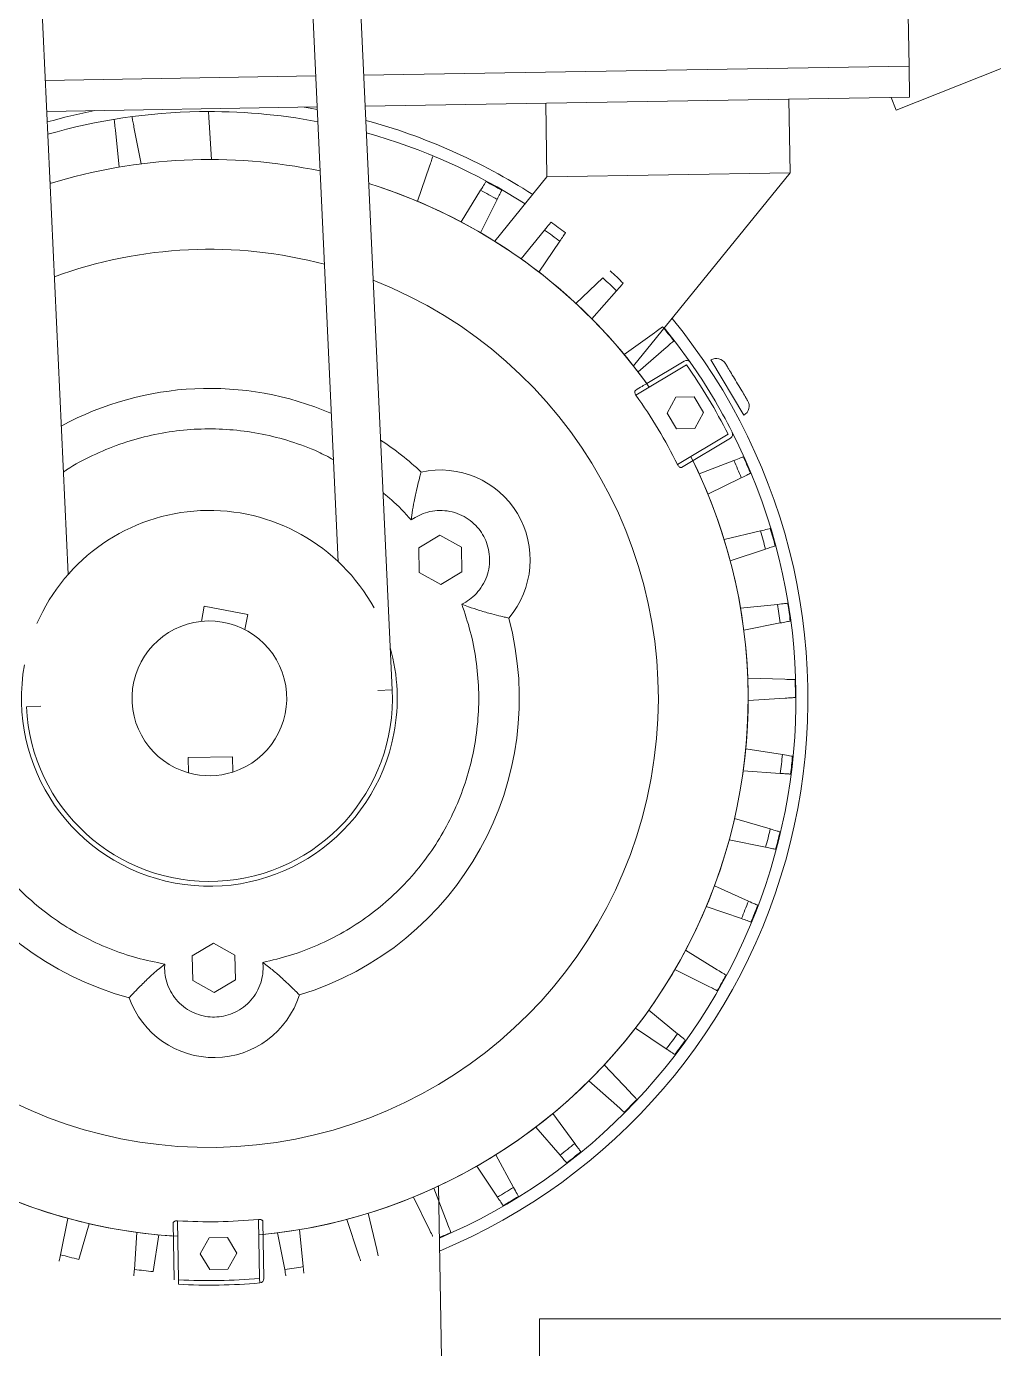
# Model space of a CAD drawing. Extents: x -2187 to 96136, y -11110 to 52208.
# Drawn here: x 46675.8 to 46938.3, y 18707.5 to 19066.3 of the extents above; entities that cross this region are included whole.
import ezdxf

# ---------------------------------------------------------------- set-up
doc = ezdxf.new("R2010")
doc.units = 0
doc.header["$LTSCALE"] = 1000
doc.header["$MEASUREMENT"] = 0

msp = doc.modelspace()

# ---------------------------------------------------------------- linework, layer by layer
at = {"color": 7, "linetype": 'Continuous', "lineweight": 15}
for p, q in [((46739.743, 19646.81), (46775.12, 18886.245)), ((46728.402, 19610.831), (46760.489, 18921.016)), ((46687.168, 18917.605), (46655.082, 19607.421)), ((46915.394, 19055.525), (46914.867, 19087.121)), ((46953.882, 19060.276), (46911.874, 19043.551)), ((46915.534, 19047.126), (46915.394, 19055.525)), ((46767.752, 19044.663), (46915.534, 19047.126)), ((46883.118, 19026.583), (46882.785, 19046.58)), ((46911.874, 19043.551), (46910.591, 19047.044)), ((46681.325, 19043.222), (46754.748, 19044.446)), ((46817.127, 19025.483), (46816.794, 19045.48)), ((46705.023, 19038.913), (46706.941, 19029.006)), ((46725.427, 19040.257), (46726.035, 19030.184)), ((46701.009, 19028.125), (46699.962, 19038.161)), ((46785.252, 19028.375), (46781.959, 19018.837)), ((46682.398, 19023.698), (46682.194, 19024.55)), ((46817.127, 19025.483), (46802.936, 19007.986)), ((46883.118, 19026.583), (46817.127, 19025.483)), ((46883.118, 19026.583), (46840.587, 18974.146)), ((46793.841, 19013.222), (46799.12, 19021.821)), ((46803.594, 19019.337), (46799.084, 19010.31)), ((46810.132, 19003.192), (46816.488, 19011.029)), ((46820.599, 19007.982), (46814.95, 18999.621)), ((46824.973, 18991.122), (46832.298, 18998.062)), ((46835.976, 18994.505), (46829.284, 18986.953)), ((46838.113, 18977.218), (46846.281, 18983.142)), ((46849.463, 18979.135), (46841.842, 18972.521)), ((46841.288, 18966.191), (46855.028, 18974.432)), ((46844.189, 18969.352), (46854.401, 18975.477)), ((46870.581, 18960.766), (46861.579, 18975.774)), ((46852.114, 18965.683), (46849.704, 18961.343)), ((46857.078, 18965.766), (46852.114, 18965.683)), ((46859.632, 18961.508), (46857.078, 18965.766)), ((46849.704, 18961.343), (46852.258, 18957.085)), ((46857.222, 18957.168), (46859.632, 18961.508)), ((46852.258, 18957.085), (46857.222, 18957.168)), ((46866.312, 18955.619), (46852.572, 18947.378)), ((46866.939, 18954.574), (46853.657, 18946.607)), ((46858.418, 18944.886), (46867.841, 18948.495)), ((46869.878, 18943.801), (46860.805, 18939.384)), ((46780.284, 18932.341), (46780.534, 18934.302)), ((46781.304, 18933.019), (46780.284, 18932.341)), ((46788.072, 18928.235), (46782.337, 18924.795)), ((46793.919, 18924.988), (46788.072, 18928.235)), ((46865.236, 18927.012), (46875.05, 18929.36)), ((46782.337, 18924.795), (46782.449, 18918.109)), ((46794.03, 18918.302), (46793.919, 18924.988)), ((46876.456, 18924.44), (46866.885, 18921.246)), ((46782.449, 18918.109), (46788.295, 18914.862)), ((46788.295, 18914.862), (46794.03, 18918.302)), ((46793.986, 18909.497), (46795.063, 18910.078)), ((46795.833, 18908.795), (46793.986, 18909.497)), ((46869.663, 18908.401), (46879.699, 18909.448)), ((46724.115, 18908.928), (46723.336, 18904.826)), ((46735.904, 18906.688), (46724.115, 18908.928)), ((46735.125, 18902.586), (46735.904, 18906.688)), ((46880.452, 18904.386), (46870.545, 18902.469)), ((46871.623, 18889.371), (46881.71, 18889.099)), ((46881.795, 18883.983), (46871.723, 18883.375)), ((46871.082, 18870.248), (46881.047, 18868.662)), ((46719.742, 18867.838), (46731.74, 18868.038)), ((46719.81, 18863.714), (46719.742, 18867.838)), ((46731.74, 18868.038), (46731.809, 18863.914)), ((46880.464, 18863.578), (46870.399, 18864.29)), ((46868.05, 18851.36), (46877.723, 18848.486)), ((46876.481, 18843.522), (46866.594, 18845.542)), ((46862.578, 18833.028), (46871.793, 18828.917)), ((46869.914, 18824.158), (46860.376, 18827.45)), ((46726.581, 18817.507), (46720.846, 18814.067)), ((46732.428, 18814.26), (46726.581, 18817.507)), ((46720.846, 18814.067), (46720.958, 18807.381)), ((46732.539, 18807.574), (46732.428, 18814.26)), ((46854.76, 18815.568), (46863.36, 18810.289)), ((46711.823, 18810.573), (46713.355, 18811.822)), ((46713.355, 18811.822), (46713.32, 18810.598)), ((46740.066, 18811.044), (46739.99, 18812.266)), ((46739.99, 18812.266), (46741.563, 18811.069)), ((46860.876, 18805.816), (46851.849, 18810.325)), ((46720.958, 18807.381), (46726.804, 18804.134)), ((46726.804, 18804.134), (46732.539, 18807.574)), ((46844.731, 18799.278), (46852.567, 18792.922)), ((46849.521, 18788.811), (46841.16, 18794.46)), ((46832.66, 18784.436), (46839.6, 18777.111)), ((46836.043, 18773.433), (46828.491, 18780.125)), ((46818.756, 18771.297), (46824.681, 18763.129)), ((46820.674, 18759.946), (46814.06, 18767.567)), ((46803.256, 18760.084), (46808.063, 18751.213)), ((46803.675, 18748.581), (46798.113, 18757)), ((46787.689, 18751.578), (46789.633, 18634.97)), ((46785.339, 18739.532), (46780.923, 18748.604)), ((46786.424, 18750.991), (46790.033, 18741.568)), ((46685.061, 18732.929), (46687.08, 18742.815)), ((46692.898, 18741.36), (46690.025, 18731.687)), ((46715.916, 18726.104), (46715.658, 18741.589)), ((46717.135, 18726.124), (46716.868, 18742.144)), ((46738.802, 18742.51), (46739.069, 18726.49)), ((46740.029, 18741.996), (46740.288, 18726.51)), ((46765.979, 18732.953), (46762.784, 18742.525)), ((46768.55, 18744.173), (46770.898, 18734.36)), ((46705.117, 18728.946), (46705.829, 18739.011)), ((46711.787, 18738.327), (46710.2, 18728.362)), ((46725.432, 18737.563), (46723.021, 18733.223)), ((46730.395, 18737.646), (46725.432, 18737.563)), ((46732.949, 18733.388), (46730.395, 18737.646)), ((46745.925, 18728.958), (46744.007, 18738.865)), ((46749.939, 18739.746), (46750.986, 18729.71)), ((46770.898, 18734.36), (46771.305, 18732.661)), ((46723.021, 18733.223), (46725.575, 18728.965)), ((46730.539, 18729.048), (46732.949, 18733.388)), ((46725.575, 18728.965), (46730.539, 18729.048)), ((46739.174, 18725.276), (46739.069, 18726.49)), ((46750.986, 18729.71), (46751.167, 18727.973)), ((46717.07, 18724.907), (46717.135, 18726.124)), ((47815.097, 18715.501), (46815.097, 18715.501)), ((46815.097, 18598.901), (46815.097, 18715.501)), ((47815.097, 18715.501), (46815.097, 18715.501))]:
    msp.add_line(p, q, dxfattribs=at)
at = {"color": 8, "linetype": 'Continuous', "lineweight": 15}
for p, q in [((46767.361, 19053.057), (46915.394, 19055.525)), ((46680.935, 19051.616), (46754.357, 19052.84)), ((46775.12, 18886.245), (46771.225, 18886.064)), ((46675.828, 18881.626), (46679.723, 18881.807))]:
    msp.add_line(p, q, dxfattribs=at)
at = {"color": 7, "linetype": 'Continuous', "lineweight": 15, "flags": 128}
for points in [[(46751.198, 19044.387), (46752.886, 19044.107), (46754.779, 19043.771)], [(46856.027, 18975.13), (46852.281, 18980.27), (46848.97, 18984.481)]]:
    msp.add_lwpolyline(points, dxfattribs=at)
at = {"color": 7, "linetype": 'Continuous', "lineweight": 15}
for centre, radius, start, end in [((46725.474, 18883.935), 162.5, 101.01838, 105.7158), ((46725.474, 18883.935), 159.25, 90.9551, 105.98704), ((46725.474, 18883.935), 159.25, 79.33929, 90.9551), ((46725.474, 18883.935), 162.5, 57.30841, 74.85408), ((46725.474, 18883.935), 159.25, 57.43862, 74.47806), ((46725.474, 18883.935), 146.25, 78.13001, 107.19632), ((46725.474, 18883.935), 146.25, 35.25633, 72.7967), ((46725.474, 18883.935), 146.25, 35.7353, 72.7967), ((46725.474, 18883.935), 156.321, 60.01735, 61.89286), ((46725.474, 18883.935), 159.087, 60.0772, 61.83301), ((46725.474, 18883.935), 156.321, 52.51735, 54.39286), ((46725.474, 18883.935), 159.087, 52.5772, 54.33301), ((46725.474, 18883.935), 121.875, 75.13778, 110.18854), ((46725.474, 18883.935), 159.087, 45.0772, 46.83301), ((46725.474, 18883.935), 121.875, 270.9551, 68.59677), ((46725.474, 18883.935), 156.321, 45.01735, 46.89286), ((46725.474, 18883.935), 121.875, 116.72955, 270.9551), ((46725.474, 18883.935), 162.5, 292.62329, 39.39049), ((46725.474, 18883.935), 159.087, 37.5772, 39.33301), ((46855.028, 18974.432), 1.219, 34.93513, 120.9551), ((46725.474, 18883.935), 159.25, 26.97508, 34.93513), ((46863.079, 18973.273), 2.917, 30.9551, 120.9551), ((46725.474, 18883.935), 84.125, 66.79795, 118.52838), ((46725.474, 18883.935), 142.052, 26.52652, 35.38369), ((46869.08, 18963.268), 2.917, 300.9551, 30.9551), ((46725.474, 18883.935), 159.25, 293.08861, 26.97508), ((46866.312, 18955.619), 1.219, 300.9551, 26.97508), ((46725.474, 18883.935), 84.125, 46.89641, 56.45025), ((46725.474, 18883.935), 146.25, 275.25633, 26.65388), ((46725.474, 18883.935), 159.087, 22.5772, 24.33301), ((46725.474, 18883.935), 146.25, 275.7353, 26.17491), ((46788.184, 18921.548), 24.375, 319.53084, 102.37937), ((46725.474, 18883.935), 156.321, 22.51735, 24.39286), ((46725.474, 18883.935), 146.25, 155.25633, 266.65388), ((46725.474, 18883.935), 146.25, 155.7353, 266.17491), ((46725.474, 18883.935), 51, 28.76165, 156.56468), ((46725.474, 18883.935), 156.321, 15.01735, 16.89286), ((46725.474, 18883.935), 159.087, 15.0772, 16.83301), ((46725.474, 18883.935), 156.321, 7.51735, 9.39286), ((46725.474, 18883.935), 159.087, 7.5772, 9.33301), ((46725.474, 18883.935), 84.125, 166.89641, 255.0138), ((46725.474, 18883.935), 21, 287.55665, 254.35355), ((46725.474, 18883.935), 84.125, 286.89641, 15.0138), ((46725.474, 18883.935), 51, 349.24195, 15.62752), ((46725.474, 18883.935), 51, 169.6988, 349.24195), ((46725.474, 18883.935), 159.087, 0.0772, 1.83301), ((46725.474, 18883.935), 49.7, 182.66316, 2.66316), ((46725.474, 18883.935), 156.321, 352.51735, 354.39286), ((46725.474, 18883.935), 159.087, 352.5772, 354.33301), ((46725.474, 18883.935), 21, 254.35355, 287.55665), ((46725.474, 18883.935), 156.321, 345.01735, 346.89286), ((46725.474, 18883.935), 159.087, 345.0772, 346.83301), ((46725.474, 18883.935), 156.321, 337.51735, 339.39286), ((46725.474, 18883.935), 159.088, 337.5772, 339.33301), ((46725.474, 18883.935), 159.088, 330.0772, 331.83301), ((46726.693, 18810.821), 24.375, 199.53084, 342.37937), ((46725.474, 18883.935), 156.321, 322.51735, 324.39286), ((46725.474, 18883.935), 159.088, 322.5772, 324.33301), ((46725.474, 18883.935), 159.088, 315.0772, 316.83301), ((46725.474, 18883.935), 156.321, 307.51735, 309.39286), ((46725.474, 18883.935), 159.088, 307.5772, 309.33301), ((46725.474, 18883.935), 156.321, 300.01735, 301.89286), ((46725.474, 18883.935), 159.088, 300.0772, 301.83301), ((46725.474, 18883.935), 142.052, 266.52652, 275.38369), ((46725.474, 18883.935), 159.088, 293.11242, 294.33301), ((46725.474, 18883.935), 156.321, 255.01735, 256.89286), ((46725.474, 18883.935), 156.321, 262.51735, 264.39286), ((46739.069, 18726.49), 1.219, 274.93513, 0.9551), ((46725.474, 18883.935), 156.321, 277.51735, 279.39286), ((46725.474, 18883.935), 159.25, 266.97508, 274.93513)]:
    msp.add_arc(centre, radius, start, end, dxfattribs=at)
for points, knots in [([(46725.26, 19043.023), (46725.278, 19042.723), (46725.31, 19042.183), (46725.391, 19040.848), (46725.427, 19040.257)], [0, 0, 0, 0, 0.55666548, 1, 1, 1, 1]), ([(46699.962, 19038.161), (46699.886, 19038.889), (46699.75, 19040.196), (46699.697, 19040.696), (46699.674, 19040.917)], [0, 0, 0, 0, 0.5568555, 1, 1, 1, 1]), ([(46704.496, 19041.634), (46704.554, 19041.339), (46704.656, 19040.808), (46704.91, 19039.495), (46705.023, 19038.913)], [0, 0, 0, 0, 0.55666548, 1, 1, 1, 1]), ([(46786.156, 19030.995), (46786.058, 19030.711), (46785.882, 19030.2), (46785.445, 19028.936), (46785.252, 19028.375)], [0, 0, 0, 0, 0.5566655, 1, 1, 1, 1]), ([(46799.12, 19021.821), (46799.503, 19022.445), (46800.191, 19023.565), (46800.454, 19023.993), (46800.57, 19024.183)], [0, 0, 0, 0, 0.5568555, 1, 1, 1, 1]), ([(46804.832, 19021.816), (46804.698, 19021.547), (46804.456, 19021.064), (46803.858, 19019.868), (46803.594, 19019.337)], [0, 0, 0, 0, 0.5566655, 1, 1, 1, 1]), ([(46816.488, 19011.029), (46816.949, 19011.597), (46817.777, 19012.618), (46818.093, 19013.008), (46818.234, 19013.181)], [0, 0, 0, 0, 0.5568555, 1, 1, 1, 1]), ([(46822.15, 19010.278), (46821.982, 19010.029), (46821.679, 19009.582), (46820.931, 19008.473), (46820.599, 19007.982)], [0, 0, 0, 0, 0.5566655, 1, 1, 1, 1]), ([(46837.814, 18996.579), (46837.615, 18996.354), (46837.256, 18995.949), (46836.369, 18994.948), (46835.976, 18994.505)], [0, 0, 0, 0, 0.5566655, 1, 1, 1, 1]), ([(46846.281, 18983.142), (46846.873, 18983.572), (46847.937, 18984.344), (46848.344, 18984.639), (46848.524, 18984.769)], [0, 0, 0, 0, 0.5568555, 1, 1, 1, 1]), ([(46851.556, 18980.952), (46851.329, 18980.755), (46850.921, 18980.401), (46849.911, 18979.524), (46849.463, 18979.135)], [0, 0, 0, 0, 0.5566655, 1, 1, 1, 1]), ([(46841.288, 18966.191), (46841.222, 18966.294), (46841.089, 18966.5), (46840.973, 18966.82), (46840.93, 18967.111), (46840.966, 18967.369), (46841.066, 18967.461), (46841.12, 18967.511)], [0, 0, 0, 0, 0.1824716, 0.3647796, 0.5520884, 0.7579671, 1, 1, 1, 1]), ([(46841.12, 18967.511), (46841.773, 18967.903), (46843.098, 18968.697), (46844.034, 18969.259), (46844.143, 18969.324), (46844.189, 18969.352)], [0, 0, 0, 0, 0.3614506, 0.7333767, 1, 1, 1, 1]), ([(46867.841, 18948.495), (46868.525, 18948.756), (46869.752, 18949.226), (46870.221, 18949.406), (46870.429, 18949.486)], [0, 0, 0, 0, 0.5568555, 1, 1, 1, 1]), ([(46782.958, 18945.357), (46782.928, 18945.247), (46782.867, 18945.027), (46782.41, 18943.329), (46781.774, 18940.768), (46781.074, 18937.634), (46780.703, 18935.346), (46780.534, 18934.302)], [0, 0, 0, 0, 0.195109, 0.3899609, 0.591618, 0.8138009, 1, 1, 1, 1]), ([(46853.657, 18946.607), (46853.587, 18946.583), (46853.445, 18946.535), (46853.161, 18946.653), (46852.88, 18946.897), (46852.683, 18947.166), (46852.596, 18947.331), (46852.572, 18947.378)], [0, 0, 0, 0, 0.2463549, 0.4933342, 0.7212509, 0.921145, 1, 1, 1, 1]), ([(46872.369, 18945.014), (46872.099, 18944.882), (46871.613, 18944.646), (46870.411, 18944.06), (46869.878, 18943.801)], [0, 0, 0, 0, 0.5566655, 1, 1, 1, 1]), ([(46781.304, 18933.019), (46782.026, 18933.401), (46783.513, 18934.189), (46786.034, 18934.833), (46788.724, 18935.007), (46791.453, 18934.616), (46794.043, 18933.676), (46796.341, 18932.259), (46798.238, 18930.489), (46799.718, 18928.467), (46800.806, 18926.208), (46801.473, 18923.702), (46801.641, 18921.007), (46801.251, 18918.28), (46800.312, 18915.688), (46798.891, 18913.397), (46797.136, 18911.476), (46795.741, 18910.535), (46795.063, 18910.078)], [0, 0, 0, 0, 0.058258, 0.1200057, 0.1843204, 0.25, 0.3156796, 0.3799943, 0.441742, 0.5, 0.558258, 0.6200057, 0.6843204, 0.75, 0.8156796, 0.8799943, 0.941742, 1, 1, 1, 1]), ([(46875.05, 18929.36), (46875.762, 18929.53), (46877.04, 18929.836), (46877.528, 18929.953), (46877.745, 18930.005)], [0, 0, 0, 0, 0.5568555, 1, 1, 1, 1]), ([(46879.085, 18925.317), (46878.8, 18925.222), (46878.287, 18925.051), (46877.019, 18924.628), (46876.456, 18924.44)], [0, 0, 0, 0, 0.55666548, 1, 1, 1, 1]), ([(46793.986, 18909.497), (46794.813, 18907.054), (46796.483, 18902.123), (46797.982, 18894.39), (46798.704, 18886.462), (46798.539, 18878.451), (46797.504, 18870.508), (46795.619, 18862.771), (46792.94, 18855.37), (46789.522, 18848.367), (46785.384, 18841.764), (46780.518, 18835.579), (46774.947, 18829.888), (46768.751, 18824.811), (46762.038, 18820.437), (46754.927, 18816.859), (46747.569, 18814.044), (46742.501, 18812.855), (46739.99, 18812.266)], [0, 0, 0, 0, 0.0612217, 0.1235262, 0.1865739, 0.25, 0.3134261, 0.3764738, 0.4387783, 0.5, 0.5612217, 0.6235262, 0.6865739, 0.75, 0.8134261, 0.8764738, 0.9387783, 1, 1, 1, 1]), ([(46879.699, 18909.448), (46880.427, 18909.523), (46881.734, 18909.66), (46882.234, 18909.712), (46882.456, 18909.735)], [0, 0, 0, 0, 0.55685547, 1, 1, 1, 1]), ([(46713.355, 18811.822), (46710.825, 18812.327), (46705.721, 18813.346), (46698.273, 18815.914), (46691.047, 18819.253), (46684.192, 18823.401), (46677.83, 18828.269), (46672.073, 18833.771), (46667.003, 18839.791), (46662.647, 18846.252), (46658.998, 18853.137), (46656.074, 18860.444), (46653.932, 18868.115), (46652.632, 18876.019), (46652.201, 18884.02), (46652.657, 18891.967), (46653.898, 18899.746), (46655.403, 18904.73), (46656.148, 18907.199)], [0, 0, 0, 0, 0.0612217, 0.1235262, 0.1865739, 0.25, 0.3134261, 0.3764738, 0.4387783, 0.5, 0.5612217, 0.6235262, 0.6865739, 0.75, 0.8134261, 0.8764738, 0.9387783, 1, 1, 1, 1]), ([(46806.727, 18905.728), (46806.616, 18905.753), (46806.393, 18905.803), (46804.68, 18906.2), (46802.121, 18906.844), (46799.027, 18907.703), (46796.833, 18908.453), (46795.833, 18908.795)], [0, 0, 0, 0, 0.195109, 0.3899609, 0.591618, 0.8138009, 1, 1, 1, 1]), ([(46883.172, 18904.913), (46882.877, 18904.856), (46882.347, 18904.753), (46881.034, 18904.499), (46880.452, 18904.386)], [0, 0, 0, 0, 0.55666548, 1, 1, 1, 1]), ([(46881.71, 18889.099), (46882.441, 18889.079), (46883.755, 18889.044), (46884.257, 18889.03), (46884.48, 18889.024)], [0, 0, 0, 0, 0.55685547, 1, 1, 1, 1]), ([(46884.561, 18884.15), (46884.261, 18884.132), (46883.722, 18884.099), (46882.387, 18884.019), (46881.795, 18883.983)], [0, 0, 0, 0, 0.5566655, 1, 1, 1, 1]), ([(46881.047, 18868.662), (46881.77, 18868.547), (46883.068, 18868.34), (46883.564, 18868.261), (46883.784, 18868.226)], [0, 0, 0, 0, 0.5568555, 1, 1, 1, 1]), ([(46883.228, 18863.383), (46882.928, 18863.404), (46882.389, 18863.442), (46881.055, 18863.537), (46880.464, 18863.578)], [0, 0, 0, 0, 0.5566655, 1, 1, 1, 1]), ([(46877.723, 18848.486), (46878.424, 18848.278), (46879.684, 18847.903), (46880.166, 18847.76), (46880.379, 18847.697)], [0, 0, 0, 0, 0.55685547, 1, 1, 1, 1]), ([(46879.196, 18842.968), (46878.901, 18843.028), (46878.372, 18843.136), (46877.062, 18843.404), (46876.481, 18843.522)], [0, 0, 0, 0, 0.5566655, 1, 1, 1, 1]), ([(46871.793, 18828.917), (46872.461, 18828.619), (46873.662, 18828.083), (46874.12, 18827.879), (46874.324, 18827.788)], [0, 0, 0, 0, 0.5568555, 1, 1, 1, 1]), ([(46872.534, 18823.253), (46872.249, 18823.352), (46871.739, 18823.528), (46870.474, 18823.964), (46869.914, 18824.158)], [0, 0, 0, 0, 0.5566655, 1, 1, 1, 1]), ([(46711.823, 18810.573), (46711.274, 18810.098), (46710.163, 18809.139), (46708.662, 18807.732), (46707.306, 18806.409), (46706.143, 18805.232), (46705.153, 18804.202), (46704.422, 18803.428), (46703.946, 18802.916), (46703.744, 18802.697), (46703.726, 18802.678), (46703.72, 18802.672)], [0, 0, 0, 0, 0.1274345, 0.2576055, 0.375153, 0.4958875, 0.6135654, 0.7355944, 0.8396264, 0.9472284, 1, 1, 1, 1]), ([(46740.066, 18811.044), (46740.036, 18810.227), (46739.975, 18808.546), (46739.272, 18806.041), (46738.079, 18803.623), (46736.375, 18801.456), (46734.266, 18799.683), (46731.89, 18798.401), (46729.409, 18797.643), (46726.917, 18797.373), (46724.417, 18797.56), (46721.913, 18798.235), (46719.496, 18799.437), (46717.329, 18801.138), (46715.553, 18803.248), (46714.28, 18805.624), (46713.494, 18808.104), (46713.377, 18809.783), (46713.32, 18810.598)], [0, 0, 0, 0, 0.058258, 0.1200057, 0.1843204, 0.25, 0.3156796, 0.3799943, 0.441742, 0.5, 0.558258, 0.6200057, 0.6843204, 0.75, 0.8156796, 0.8799943, 0.941742, 1, 1, 1, 1]), ([(46749.924, 18803.442), (46749.905, 18803.461), (46749.866, 18803.501), (46749.553, 18803.818), (46749.06, 18804.311), (46748.387, 18804.977), (46747.542, 18805.799), (46746.522, 18806.769), (46745.331, 18807.871), (46744.069, 18808.992), (46742.805, 18810.071), (46741.979, 18810.735), (46741.563, 18811.069)], [0, 0, 0, 0, 0.0961896, 0.195284, 0.2914492, 0.3902364, 0.4898762, 0.5919167, 0.7017749, 0.8140702, 0.9065198, 1, 1, 1, 1]), ([(46863.36, 18810.289), (46863.984, 18809.906), (46865.104, 18809.219), (46865.532, 18808.956), (46865.722, 18808.839)], [0, 0, 0, 0, 0.5568555, 1, 1, 1, 1]), ([(46863.355, 18804.577), (46863.086, 18804.712), (46862.603, 18804.953), (46861.406, 18805.551), (46860.876, 18805.816)], [0, 0, 0, 0, 0.5566655, 1, 1, 1, 1]), ([(46852.567, 18792.922), (46853.136, 18792.461), (46854.157, 18791.633), (46854.547, 18791.316), (46854.72, 18791.176)], [0, 0, 0, 0, 0.5568555, 1, 1, 1, 1]), ([(46851.817, 18787.259), (46851.568, 18787.428), (46851.12, 18787.73), (46850.012, 18788.479), (46849.521, 18788.811)], [0, 0, 0, 0, 0.5566655, 1, 1, 1, 1]), ([(46839.6, 18777.111), (46840.104, 18776.58), (46841.008, 18775.626), (46841.353, 18775.261), (46841.506, 18775.099)], [0, 0, 0, 0, 0.5568555, 1, 1, 1, 1]), ([(46838.117, 18771.595), (46837.892, 18771.795), (46837.488, 18772.153), (46836.487, 18773.04), (46836.043, 18773.433)], [0, 0, 0, 0, 0.5566655, 1, 1, 1, 1]), ([(46824.681, 18763.129), (46825.11, 18762.536), (46825.882, 18761.472), (46826.177, 18761.065), (46826.308, 18760.885)], [0, 0, 0, 0, 0.5568555, 1, 1, 1, 1]), ([(46822.49, 18757.853), (46822.293, 18758.081), (46821.939, 18758.489), (46821.062, 18759.499), (46820.674, 18759.946)], [0, 0, 0, 0, 0.5566655, 1, 1, 1, 1]), ([(46805.203, 18746.269), (46805.037, 18746.52), (46804.74, 18746.971), (46804.002, 18748.086), (46803.675, 18748.581)], [0, 0, 0, 0, 0.5566655, 1, 1, 1, 1]), ([(46808.063, 18751.213), (46808.412, 18750.57), (46809.038, 18749.414), (46809.278, 18748.972), (46809.384, 18748.776)], [0, 0, 0, 0, 0.5568555, 1, 1, 1, 1]), ([(46715.658, 18741.589), (46715.672, 18741.663), (46715.701, 18741.809), (46715.946, 18741.997), (46716.298, 18742.118), (46716.629, 18742.154), (46716.815, 18742.146), (46716.868, 18742.144)], [0, 0, 0, 0, 0.2463549, 0.4933342, 0.7212509, 0.921145, 1, 1, 1, 1]), ([(46738.802, 18742.51), (46738.925, 18742.516), (46739.17, 18742.527), (46739.505, 18742.468), (46739.778, 18742.36), (46739.983, 18742.199), (46740.013, 18742.067), (46740.029, 18741.996)], [0, 0, 0, 0, 0.1824716, 0.3647796, 0.5520884, 0.7579671, 1, 1, 1, 1]), ([(46790.033, 18741.568), (46790.295, 18740.885), (46790.765, 18739.657), (46790.945, 18739.188), (46791.024, 18738.98)], [0, 0, 0, 0, 0.5568555, 1, 1, 1, 1]), ([(46786.101, 18737.967), (46786.084, 18738.001), (46785.94, 18738.297), (46785.621, 18738.952), (46785.339, 18739.532)], [0, 0, 0, 0, 0.1141488, 1, 1, 1, 1]), ([(46684.713, 18731.224), (46684.72, 18731.261), (46684.786, 18731.583), (46684.932, 18732.297), (46685.061, 18732.929)], [0, 0, 0, 0, 0.1141488, 1, 1, 1, 1]), ([(46766.529, 18731.303), (46766.517, 18731.338), (46766.413, 18731.651), (46766.183, 18732.341), (46765.979, 18732.953)], [0, 0, 0, 0, 0.1141488, 1, 1, 1, 1]), ([(46704.994, 18727.21), (46704.997, 18727.247), (46705.02, 18727.576), (46705.071, 18728.302), (46705.117, 18728.946)], [0, 0, 0, 0, 0.1141488, 1, 1, 1, 1]), ([(46746.256, 18727.25), (46746.248, 18727.287), (46746.186, 18727.61), (46746.047, 18728.325), (46745.925, 18728.958)], [0, 0, 0, 0, 0.1141488, 1, 1, 1, 1])]:
    msp.add_open_spline(points, degree=3, knots=knots, dxfattribs=at)
for points in [[(46855.028, 18974.432), (46857.072, 18971.394), (46861.161, 18965.32), (46864.595, 18958.853), (46866.312, 18955.619)], [(46868.581, 18969.77), (46868.188, 18970.426), (46867.402, 18971.737), (46866.41, 18973.39), (46865.716, 18974.547), (46865.626, 18974.698), (46865.581, 18974.773)], [(46871.582, 18964.768), (46871.536, 18964.843), (46871.446, 18964.993), (46870.752, 18966.15), (46869.761, 18967.804), (46868.974, 18969.115), (46868.581, 18969.77)], [(46739.069, 18726.49), (46735.416, 18726.238), (46728.111, 18725.735), (46720.794, 18725.995), (46717.135, 18726.124)]]:
    msp.add_open_spline(points, degree=3, dxfattribs=at)
at = {"color": 8, "linetype": 'Continuous', "lineweight": 15}
for points, knots in [([(46685.877, 18945.353), (46686.163, 18945.556), (46688.624, 18947.308), (46693.72, 18949.91), (46701.08, 18953.041), (46708.733, 18955.262), (46716.478, 18956.646), (46724.253, 18957.187), (46732.039, 18956.903), (46739.833, 18955.789), (46747.533, 18953.782), (46754.05, 18951.43), (46757.806, 18949.438), (46759.201, 18948.698)], [0, 0, 0, 0, 0.0136503, 0.1177595, 0.2218688, 0.325357, 0.4276251, 0.528116, 0.6286069, 0.730875, 0.8343632, 0.9384724, 1, 1, 1, 1]), ([(46772.634, 18939.692), (46773.388, 18939.091), (46776.158, 18936.882), (46778.546, 18934.254), (46780.284, 18932.341)], [0, 0, 0, 0, 0.2719616, 1, 1, 1, 1])]:
    msp.add_open_spline(points, degree=3, knots=knots, dxfattribs=at)

doc.saveas('drawing.dxf')
